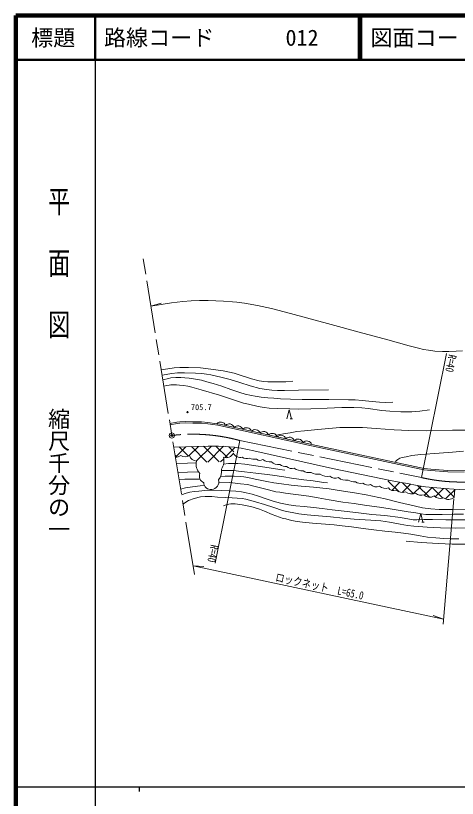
# Model space of a CAD drawing. Units: millimetres, scale not verified. Extents: x 40000 to 680000, y 20000 to 380000.
# Drawn here: x 40000 to 140071, y 202409 to 380000 of the extents above; entities that cross this region are included whole.
import ezdxf
from ezdxf.enums import TextEntityAlignment as Align

# ---------------------------------------------------------------- set-up
doc = ezdxf.new("R2010")
doc.units = ezdxf.units.MM
doc.header["$LTSCALE"] = 1000
doc.header["$PDMODE"] = 32
doc.header["$PDSIZE"] = 500
doc.linetypes.add('CHAIN', pattern=[18.5, 12, -1.5, 3.5, -1.5])
for name, color, linetype, lineweight in [('M-BGD', 7, 'Continuous', 13), ('M-BMK', 2, 'CHAIN', 13), ('M-BMK-SRVR', 3, 'Continuous', 13), ('M-STR-HTXT', 7, 'Continuous', 13), ('M-TTL', 2, 'Continuous', 140), ('M-TTL-BAND', 7, 'Continuous', 25), ('M-TTL-LINE', 7, 'Continuous', 50)]:
    doc.layers.add(name, color=color, linetype=linetype, lineweight=lineweight)
doc.layers.add('M-OTRS', color=6, linetype='Continuous')
doc.layers.add('M-TTL-TXT', color=7, linetype='Continuous')
doc.styles.add('@ＭＳ ゴシック', font='')
doc.styles.add('ＭＳ ゴシック', font='')
doc.styles.get('@ＭＳ ゴシック').set_extended_font_data('@MS Gothic')
doc.styles.get('ＭＳ ゴシック').set_extended_font_data('MS Gothic')
pattern_1 = [(45, (-0, 0), (-1414.214, 1414.214), []), (135, (-0, 0), (-1414.214, -1414.214), [])]

msp = doc.modelspace()

# ---------------------------------------------------------------- hatches: boundary and pattern name
at = {"layer": 'M-BGD'}
h = msp.add_hatch(dxfattribs=at)
h.set_pattern_fill('USER', color=256, style=0, pattern_type=2)
h.set_pattern_definition(pattern_1)
h.paths.add_polyline_path([(89267, 280759), (90060, 282008), (89537, 282088), (87484, 282268), (85988, 282325), (83581, 282341), (81142, 282268), (75818, 282104), (76196, 279772, 0.12225), (77419, 280167, 0.31869), (79370, 280181, 0.29623), (80935, 278890), (82444, 278697), (84619, 278718), (87180, 278745, 0.08241), (87066, 279832, 0.41764)])
h = msp.add_hatch(dxfattribs=at)
h.set_pattern_fill('USER', color=256, style=0, pattern_type=2)
h.set_pattern_definition(pattern_1)
h.paths.add_polyline_path([(139511, 272567), (139254, 272581), (137225, 272717), (134510, 272935), (132852, 273115), (130942, 273420), (128791, 273823), (127322, 274062), (125275, 274436), (124462, 274607), (124066, 272746, 0.05024), (124451, 272848, 0.36186), (126165, 272354, 0.27186), (128359, 271965, 0.27444), (130606, 271673, 0.3142), (132526, 271301, 0.37603), (134802, 271034, 0.28178), (136920, 270596, 0.34188), (139357, 270685)])

# ---------------------------------------------------------------- linework, layer by layer
for p, q in [((102212, 288548), (102712, 288548)), ((139357, 270685), (139511, 272567)), ((132038, 265047), (132538, 265047))]:
    msp.add_line(p, q, dxfattribs=at)
for points in [[(72981, 299621), (74513, 299902), (75876, 300068), (77225, 300135), (79133, 300135), (81878, 300072), (83594, 299894), (85359, 299663), (87001, 299390), (89491, 298872), (90386, 298602), (93431, 297622), (95137, 297124), (95671, 297040), (96260, 296960), (97115, 296890), (99385, 296880), (101237, 296948), (102774, 297057)], [(73180, 298394), (75391, 298772), (76647, 298925), (78263, 298956), (80718, 298898), (82153, 298812), (83271, 298667), (84251, 298512), (86497, 297996), (88617, 297455), (90767, 296734), (93144, 295974), (95308, 295439), (96825, 295184), (98042, 295033), (99331, 294984), (100893, 294983), (104110, 295057), (110889, 295122)], [(73351, 297339), (74638, 297703), (75170, 297788), (76259, 297873), (77405, 297870), (78305, 297814), (79303, 297743), (80743, 297537), (82100, 297276), (83344, 296944), (84737, 296527), (86720, 295900), (88782, 295209), (90781, 294480), (92029, 294114), (93425, 293813), (94245, 293683), (95639, 293470), (97137, 293281), (98509, 293171), (100033, 293080), (102303, 292997), (104917, 292921), (110990, 292928), (115439, 292867), (116918, 292815), (118533, 292694), (120007, 292546), (122466, 292292), (123863, 292219), (125451, 292299)], [(73582, 295908), (74256, 296067), (74748, 296164), (75174, 296217), (75691, 296238), (76472, 296206), (77151, 296161), (77991, 296081), (78979, 295913), (79879, 295698), (81993, 295129), (86192, 293867), (90713, 292361), (91635, 292087), (92720, 291810), (94908, 291306), (96281, 291077), (97425, 290942), (99282, 290868), (102133, 290768), (104044, 290698), (106855, 290777), (110577, 290941), (113905, 291065), (116587, 291066), (118423, 290999), (119874, 290837), (122962, 290413), (124745, 290228), (127306, 290114), (129737, 290142), (131596, 290255), (133779, 290534)], [(101462, 288548), (101962, 290548), (102462, 288548)], [(74947, 287483), (76547, 287743), (77197, 287824), (78465, 287902), (80129, 287866), (82099, 287804), (83549, 287681), (85578, 287412)], [(74995, 287187), (76590, 287446), (77225, 287525), (78471, 287601), (80121, 287566), (82081, 287505), (83516, 287382), (85820, 287077), (107054, 282394), (132494, 276944), (134043, 276778), (137918, 276523), (141612, 276455)], [(85578, 287412), (85872, 287373), (107118, 282687), (132542, 277241), (134068, 277077), (137931, 276823), (141614, 276755), (144140, 276771), (146147, 276897), (147268, 277055), (149390, 277370)], [(99052, 284793), (100687, 285080), (102172, 285358), (103725, 285611), (105465, 285820), (108449, 286112), (113429, 286527), (115754, 286581), (118556, 286533), (121673, 286318), (125740, 286022), (129105, 285908), (133017, 285831), (138994, 285911), (142319, 285979)], [(75818, 282104), (81142, 282268), (83581, 282341), (85988, 282325), (87484, 282268), (89537, 282088), (91108, 281848), (93944, 281292), (111784, 277268), (125275, 274436), (127322, 274062), (128791, 273823), (130942, 273420), (132852, 273115), (134510, 272935), (137225, 272717), (139254, 272581), (142031, 272430)], [(125990, 278644), (126126, 278905), (126260, 279049), (126562, 279257), (127066, 279564), (127573, 279756), (128482, 279933), (129781, 280173), (131777, 280391), (135975, 280765), (138984, 280963), (141474, 281178)], [(76437, 278282), (78928, 278444), (80888, 278558)], [(87102, 278203), (88239, 278356), (90358, 278373), (91947, 278214), (93440, 278023), (96477, 277572), (99890, 277059), (101021, 276854)], [(76754, 276321), (78954, 276437), (81454, 276472)], [(86401, 275425), (87476, 275531), (89544, 275538), (90964, 275461), (91664, 275376), (92627, 275207), (94301, 274849), (96883, 274321), (98515, 274017), (100248, 273781), (102385, 273500), (104697, 273263), (107510, 272993), (111009, 272611), (113264, 272294), (116809, 271743), (119385, 271259), (123690, 270347), (126942, 269526), (130569, 268714), (132200, 268354), (134079, 268073), (135947, 267927), (137529, 267926), (139093, 267915), (142064, 268050)], [(86659, 276832), (88270, 276817), (89444, 276767), (90458, 276661), (91854, 276510), (94400, 276222), (96391, 275962), (98188, 275702), (100788, 275334), (102516, 275086), (105313, 274706), (107389, 274458), (109722, 274084), (110637, 274027)], [(77015, 274712), (78321, 274852), (81766, 274851)], [(86025, 274124), (88553, 274058), (89730, 273954), (90932, 273807), (92514, 273593), (93972, 273265), (95769, 272787), (97311, 272402), (98961, 271962), (99874, 271853), (101162, 271645), (102874, 271421), (104698, 271197), (106394, 270981), (108523, 270627), (111049, 270140), (114149, 269631), (116722, 269276), (119051, 268945), (122971, 268366), (125277, 268026), (128921, 267409), (130672, 267170), (131829, 267001), (132927, 266849), (134460, 266780), (136641, 266811), (139195, 266899), (141454, 266899)], [(77363, 272561), (78473, 272827), (80033, 273095), (81798, 273292), (82776, 273372)], [(77572, 271274), (78665, 271618), (79470, 271843), (80458, 272006), (81538, 272126), (82851, 272224), (84418, 272316), (86631, 272288), (88382, 272203), (89907, 272104), (91195, 271934), (92226, 271737), (93603, 271391), (95022, 270961), (96980, 270303), (98374, 269841), (99999, 269398), (101908, 269025), (103471, 268812), (105395, 268606), (107446, 268420), (109433, 268197), (111702, 267901), (113772, 267634), (117067, 267266), (120697, 266830), (123663, 266572), (127181, 266104), (130037, 265610), (130871, 265592), (132501, 265689), (134466, 265703), (137437, 265621), (141777, 265610)], [(77910, 269188), (79152, 269974), (80447, 270465), (81878, 270799), (82964, 270861), (84415, 270861), (85762, 270767), (87607, 270642), (89048, 270580), (91325, 270454), (92114, 270307), (92951, 270071), (94356, 269697), (96388, 269061), (98471, 268384), (100461, 267704), (101382, 267511), (102634, 267281), (104181, 266987), (106080, 266760), (108627, 266528), (111314, 266262), (114097, 265957), (116731, 265789), (120448, 265550), (122721, 265409), (124737, 265101), (127100, 264638), (128801, 264352), (130237, 264174), (133275, 263937), (136287, 263814), (139747, 263713), (143850, 263840)], [(87066, 268801), (87686, 269011), (88262, 269176), (88776, 269225), (89763, 269227), (90280, 269178), (91352, 268996), (92796, 268710), (93815, 268458), (94503, 268272), (95226, 268015), (96345, 267603), (98153, 266822), (100639, 265934)], [(131288, 265047), (131788, 267047), (132288, 265047)], [(100639, 265934), (101240, 265793), (102535, 265459), (103810, 265237), (104994, 265085), (107221, 264842), (110217, 264610), (112180, 264468), (113989, 264263), (116094, 264020), (118735, 263636), (121134, 263302), (123630, 263067), (125998, 262815), (127901, 262592), (129522, 262329), (131648, 261951), (133344, 261692), (135164, 261505), (136980, 261388), (138417, 261317), (140380, 261317)], [(128488, 260726), (131890, 260495), (135699, 260207), (138874, 260083), (142932, 260083), (144837, 260138), (148297, 260374), (151224, 260788), (154454, 261395), (158227, 262266), (161443, 263176)]]:
    msp.add_lwpolyline(points, dxfattribs=at)
msp.add_circle((78937, 290044), 150, dxfattribs=at)
for centre, radius, start, end in [((86437, 286632), 1160, 18.73482, 137.76444), ((88385, 286216), 1160, 18.04897, 137.07859), ((90338, 285785), 1160, 18.04897, 137.07859), ((92291, 285354), 1160, 18.04897, 137.07859), ((94244, 284924), 1160, 18.04897, 137.07859), ((96197, 284493), 1160, 18.04897, 137.07859), ((98150, 284062), 1160, 18.04897, 137.07859), ((100103, 283631), 1160, 18.04897, 137.07859), ((102057, 283201), 1160, 18.04897, 137.07859), ((104010, 282770), 1160, 18.04897, 137.07859), ((105963, 282339), 1160, 18.04897, 137.07859), ((87709, 281383), 1679, 247.50037, 338.16957), ((90906, 281625), 1853, 207.84805, 282.86168), ((76011, 282434), 2669, 273.95618, 301.83638), ((78385, 281549), 1686, 235.06034, 305.76592), ((81147, 280740), 1862, 197.45729, 263.46159), ((84022, 278288), 3145, 168.97733, 223.19763), ((83848, 278946), 3339, 326.71413, 15.39782), ((92358, 281376), 1873, 236.2868, 289.16398), ((94108, 281832), 2498, 242.98313, 281.00654), ((95367, 280240), 1163, 227.70541, 303.7452), ((97726, 281799), 3051, 235.86292, 274.04943), ((83283, 276725), 3378, 322.83489, 6.6078), ((99579, 280637), 2495, 228.95426, 276.10461), ((101223, 280168), 2439, 235.59102, 273.96443), ((102649, 279028), 1804, 225.79077, 285.37666), ((104917, 279923), 3184, 235.80523, 273.85297), ((83250, 275537), 1635, 158.51969, 246.67515), ((106669, 279192), 2889, 237.848, 275.65544), ((108527, 279464), 3519, 243.43426, 277.54414), ((110583, 278017), 2590, 232.02267, 283.42504), ((112413, 276972), 1919, 230.20088, 291.69092), ((84249, 274111), 1648, 182.64321, 275.79949), ((84245, 274248), 1784, 275.48537, 14.14645), ((114760, 277075), 2498, 229.03229, 282.70946), ((116884, 277298), 3091, 239.36024, 271.77004), ((118167, 276133), 2262, 238.32502, 282.49099), ((119789, 275171), 1683, 227.71336, 291.92727), ((121744, 275013), 1932, 226.6385, 291.19367), ((123751, 274708), 1987, 228.81034, 290.63096), ((125604, 273630), 1393, 214.13141, 293.70467), ((127593, 274029), 2201, 229.54269, 290.37897), ((129729, 273712), 2220, 231.90261, 293.28811), ((131833, 272864), 1709, 224.13573, 293.90701), ((133817, 272467), 1739, 222.0902, 304.52058), ((136218, 272545), 2071, 226.84831, 289.79508), ((138081, 272215), 1992, 234.34253, 309.84121)]:
    msp.add_arc(centre, radius, start, end, dxfattribs=at)
at = {"layer": 'M-BMK'}
for p, q in [((80495, 253223), (68808, 325388)), ((90801, 283592), (131962, 275190))]:
    msp.add_line(p, q, dxfattribs=at)
for centre, start, end in [((80170, 245031), 74.58585, 96.86245), ((140911, 314176), 257.07225, 311.28164)]:
    msp.add_arc(centre, 40000, start, end, dxfattribs=at)
at = {"layer": 'M-BMK-SRVR'}
msp.add_circle((75390, 284745), 600, dxfattribs=at)
at = {"layer": 'M-OTRS'}
msp.add_point((75390, 284745), dxfattribs=at)
at = {"layer": 'M-STR-HTXT'}
for p, q in [((70642, 314067), (72984, 314801)), ((131962, 275190), (137593, 303345)), ((90801, 283592), (85223, 255806)), ((139309, 270343), (136835, 241905)), ((80181, 255165), (136936, 243059)), ((80181, 255165), (82630, 254992)), ((136936, 243059), (134629, 243901))]:
    msp.add_line(p, q, dxfattribs=at)
msp.add_lwpolyline([(70642, 314067), (75307, 314840), (77901, 315126), (79796, 315288), (81624, 315336), (83624, 315336), (87086, 315221), (89124, 315078), (90139, 314963), (91881, 314733), (94787, 314260), (97942, 313571), (102291, 312393), (111484, 309923), (117859, 308166), (124289, 306408), (129168, 305117), (131275, 304550), (132422, 304280), (133502, 304064), (135001, 303902), (136728, 303818), (138174, 303798), (139841, 303862), (141262, 303981)], dxfattribs=at)
at = {"layer": 'M-TTL'}
for p, q in [((40000, 380000), (40000, 20000)), ((680000, 380000), (40000, 380000))]:
    msp.add_line(p, q, dxfattribs=at)
at = {"layer": 'M-TTL-BAND'}
for p, q in [((58000, 370000), (58000, 20000)), ((40000, 205000), (579000, 205000)), ((68000, 205000), (68000, 204000))]:
    msp.add_line(p, q, dxfattribs=at)
at = {"layer": 'M-TTL-LINE'}
for p, q in [((58000, 380000), (58000, 370000)), ((117750, 380000), (117750, 370000)), ((118250, 380000), (118250, 370000)), ((40000, 370000), (680000, 370000))]:
    msp.add_line(p, q, dxfattribs=at)

# ---------------------------------------------------------------- texts
at = {"layer": 'M-BGD', "style": 'ＭＳ ゴシック'}
msp.add_text('705.7', height=1320, dxfattribs=at).set_placement((79699, 290097), align=Align.BOTTOM_LEFT)
at = {"layer": 'M-STR-HTXT', "style": 'ＭＳ ゴシック', "width": 0.8}
msp.add_text('R=40', height=1833, rotation=258.69, dxfattribs=at).set_placement((137593, 303345), align=Align.BOTTOM_LEFT)
msp.add_text('R=40', height=1833, rotation=258.648, dxfattribs=at).set_placement((85223, 255806), align=Align.TOP_RIGHT)
msp.add_text('ロックネット\u3000L=65.0', height=1833, rotation=347.959, dxfattribs=at).set_placement((108547, 249062), align=Align.BOTTOM_CENTER)
at = {"layer": 'M-TTL-BAND', "style": '@ＭＳ ゴシック', "width": 1.4}
msp.add_text('平  面  図', height=3666, rotation=270, dxfattribs=at).set_placement((49777, 306475), align=Align.MIDDLE_RIGHT)
at = {"layer": 'M-TTL-BAND', "style": '@ＭＳ ゴシック'}
msp.add_text('縮尺千分の一', height=3666, rotation=270, dxfattribs=at).set_placement((49777, 261030), align=Align.MIDDLE_RIGHT)
at = {"layer": 'M-TTL-TXT', "style": 'ＭＳ ゴシック'}
msp.add_text('標題', height=3666, dxfattribs=at).set_placement((48500, 375000), align=Align.MIDDLE_CENTER)
for s, p in [('路線コード', (60000, 375000)), ('012', (101142, 375000)), ('図面コード', (120380, 375000))]:
    msp.add_text(s, height=3666, dxfattribs=at).set_placement(p, align=Align.MIDDLE_LEFT)

doc.saveas('drawing.dxf')
